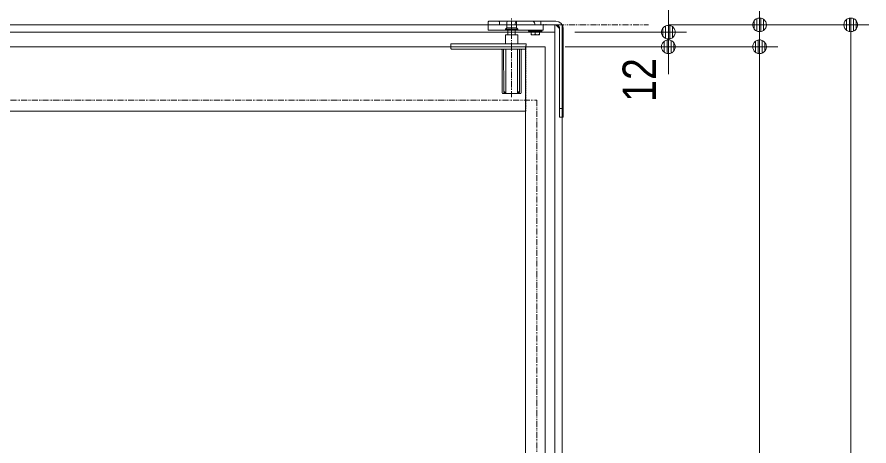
# Model space of a CAD drawing. Units: millimetres, scale not verified. Extents: x -4547 to 4547, y -2284 to 2284.
# Drawn here: x 168 to 869, y 407 to 760 of the extents above; entities that cross this region are included whole.
import ezdxf
from ezdxf.enums import TextEntityAlignment as Align

# ---------------------------------------------------------------- set-up
doc = ezdxf.new("R2010")
doc.units = ezdxf.units.MM
doc.header["$LTSCALE"] = 20
for name, pattern in [('CHAIN1', [8, 5, -1, 1, -1]), ('DASHED1', [1.8, 1.2, -0.6]), ('DOUBLE_CHAIN1', [8.8, 5, -1, 0.6, -0.6, 0.6, -1])]:
    doc.linetypes.add(name, pattern=pattern)
for name, color, linetype, lineweight in [('0-0_2寸法-2', 7, 'Continuous', 9), ('0-1_0', 7, 'Continuous', 9), ('0-2_2寸法-1', 7, 'Continuous', 9), ('0-4_3一般', 7, 'Continuous', 9)]:
    doc.layers.add(name, color=color, linetype=linetype, lineweight=lineweight)
doc.styles.add('ＭＳ Ｐゴシック', font='')
doc.styles.get('ＭＳ Ｐゴシック').set_extended_font_data('MS PGothic')

# ---------------------------------------------------------------- blocks, each defined once
blk = doc.blocks.new('_Dot')
at = {"layer": '0-1_0'}
for p, q in [((-10, 0), (-20, 0)), ((9.78, 2), (-9.78, 2)), ((7.99, 6), (-7.99, 6)), ((9.16, -3.98), (-9.16, -3.98)), ((6, -7.98), (-6, -7.98))]:
    blk.add_line(p, q, dxfattribs=at)
for points in [[(10, 0), (9.92, 1.25), (9.69, 2.49), (9.3, 3.68), (8.76, 4.82), (8.09, 5.88), (7.29, 6.85), (6.37, 7.71), (5.36, 8.44), (4.26, 9.05), (3.09, 9.51), (1.87, 9.82), (0.63, 9.98), (-0.63, 9.98), (-1.87, 9.82), (-3.09, 9.51), (-4.26, 9.05), (-5.36, 8.44), (-6.37, 7.71), (-7.29, 6.85), (-8.09, 5.88), (-8.76, 4.82), (-9.3, 3.68), (-9.69, 2.49), (-9.92, 1.25), (-10, 0), (0, 0)], [(-10, 0), (-9.92, -1.25), (-9.69, -2.49), (-9.3, -3.68), (-8.76, -4.82), (-8.09, -5.88), (-7.29, -6.85), (-6.37, -7.71), (-5.36, -8.44), (-4.26, -9.05), (-3.09, -9.51), (-1.87, -9.82), (-0.63, -9.98), (0.63, -9.98), (1.87, -9.82), (3.09, -9.51), (4.26, -9.05), (5.36, -8.44), (6.37, -7.71), (7.29, -6.85), (8.09, -5.88), (8.76, -4.82), (9.3, -3.68), (9.69, -2.49), (9.92, -1.25), (10, 0), (0, 0)]]:
    blk.add_lwpolyline(points, close=True, dxfattribs=at)
blk = doc.blocks.new('グループ-21')
at = {"layer": '0-4_3一般'}
for p, q in [((37931.2, 15134.4), (37931.2, 15000)), ((37932.2, 15130.3), (37932.3, 15130)), ((38102.4, 15080), (38154.5, 15080)), ((38114.5, 15080), (38114.5, 15130)), ((38374.5, 15080), (38154.5, 15080)), ((38314.5, 15140), (38334.5, 15140)), ((38334.5, 15140), (38414.5, 15140)), ((38374.5, 15080), (38374.5, 15100)), ((38414.5, 15140), (38654.5, 15140)), ((38694.5, 15080), (38694.5, 15100)), ((38794.5, 15080), (38694.5, 15080)), ((38789.5, 15082.9), (38786.5, 15080)), ((38794.5, 15140), (38814.5, 15140)), ((38794.5, 15085.7), (38794.5, 15140)), ((38794.5, 15080), (38806.5, 15080)), ((38806.5, 15080), (38803.6, 15082.9)), ((38814.5, 15080), (38806.5, 15080)), ((39044.5, 15140), (38814.5, 15140)), ((38834.5, 15080), (38846.5, 15080)), ((38866.5, 15080), (38886.5, 15080)), ((39044.5, 15080), (39104.5, 15020)), ((39104.5, 13704.1), (39104.5, 15020)), ((39164.5, 13704.1), (39164.5, 15020)), ((38594.5, 14990), (38594.5, 14978)), ((38814.5, 14978), (38594.5, 14978)), ((38599.5, 14978), (38599.5, 14966)), ((38809.5, 14966), (38599.5, 14966)), ((38634.5, 14966), (38634.5, 14922.3)), ((38634.5, 14922.3), (38634.5, 14916)), ((38634.5, 14916), (38669.5, 14916)), ((38669.5, 14916), (38739.5, 14916)), ((38704.5, 14966), (38704.5, 14922.3)), ((38739.5, 14916), (38774.5, 14916)), ((38774.5, 14966), (38774.5, 14922.3)), ((38774.5, 14916), (38774.5, 14922.3)), ((38794.5, 14990), (38824.5, 14990)), ((38809.5, 14966), (38809.5, 14978)), ((38814.5, 14978), (38814.5, 14990)), ((39104.5, 13704.1), (39164.5, 13704.1)), ((39164.5, 13704.1), (39164.5, 13560))]:
    blk.add_line(p, q, dxfattribs=at)
for points in [[(37934.5, 15139.6), (37934.3, 15139.5), (37934.1, 15139.3), (37933.8, 15139.2), (37933.6, 15139), (37933.4, 15138.9), (37933.2, 15138.7), (37933.1, 15138.5), (37932.9, 15138.3), (37932.7, 15138.1), (37932.6, 15137.9), (37932.4, 15137.7), (37932.3, 15137.5), (37932.2, 15137.2), (37932.1, 15137), (37932, 15136.8), (37931.9, 15136.5), (37931.8, 15136.2), (37931.7, 15136), (37931.7, 15135.7), (37931.6, 15135.4), (37931.6, 15135.1), (37931.5, 15134.8), (37931.5, 15134.6), (37931.5, 15134.3), (37931.5, 15134), (37931.5, 15133.7), (37931.5, 15133.4), (37931.5, 15133.2), (37931.5, 15132.9), (37931.6, 15132.6), (37931.6, 15132.4), (37931.7, 15132.1), (37931.7, 15131.8), (37931.8, 15131.6), (37931.9, 15131.3), (37931.9, 15131), (37932, 15130.8), (37932.1, 15130.5), (37932.2, 15130.3)], [(37934.5, 15139.6), (37934.5, 15140), (38104.5, 15140)], [(38104.5, 15140), (38292.8, 15140), (38314.5, 15140), (38314.5, 15080)], [(38654.5, 15140), (38774.5, 15140), (38794.5, 15140)], [(38789.5, 15082.9), (38789.6, 15083), (38789.7, 15083.1), (38789.8, 15083.2), (38789.9, 15083.3), (38790, 15083.4), (38790.1, 15083.5), (38790.3, 15083.6), (38790.4, 15083.7), (38790.5, 15083.8), (38790.6, 15083.8), (38790.7, 15083.9), (38790.9, 15084), (38791, 15084.1), (38791.1, 15084.2), (38791.2, 15084.3), (38791.3, 15084.3), (38791.5, 15084.4), (38791.6, 15084.5), (38791.7, 15084.6), (38791.8, 15084.6), (38792, 15084.7), (38792.1, 15084.8), (38792.2, 15084.8), (38792.4, 15084.9), (38792.5, 15085), (38792.6, 15085), (38792.7, 15085.1), (38792.9, 15085.2), (38793, 15085.2), (38793.1, 15085.3), (38793.3, 15085.3), (38793.4, 15085.4), (38793.6, 15085.4), (38793.7, 15085.4), (38793.8, 15085.5), (38794, 15085.5), (38794.1, 15085.6), (38794.3, 15085.6), (38794.4, 15085.6)], [(38794.4, 15085.6), (38794.5, 15085.7), (38794.8, 15085.7), (38795, 15085.7), (38795.3, 15085.8), (38795.5, 15085.8), (38795.7, 15085.8), (38796, 15085.8), (38796.2, 15085.8), (38796.5, 15085.8), (38796.7, 15085.8), (38796.9, 15085.8), (38797.2, 15085.8), (38797.4, 15085.8), (38797.7, 15085.8), (38797.9, 15085.7), (38798.2, 15085.7), (38798.4, 15085.6), (38798.6, 15085.6), (38798.9, 15085.5), (38799.1, 15085.4), (38799.4, 15085.4), (38799.6, 15085.3), (38799.8, 15085.2), (38800.1, 15085.1), (38800.3, 15085), (38800.5, 15084.9), (38800.7, 15084.8), (38801, 15084.7), (38801.2, 15084.6), (38801.4, 15084.5), (38801.6, 15084.4), (38801.8, 15084.2), (38802, 15084.1), (38802.2, 15084), (38802.4, 15083.8), (38802.6, 15083.7), (38802.8, 15083.5), (38803, 15083.4), (38803.2, 15083.2)], [(38803.2, 15083.2), (38803.4, 15083.1), (38803.6, 15082.9)], [(38829.5, 15082.9), (38826.5, 15080), (38814.5, 15080)], [(38826.5, 15080), (38834.5, 15080), (38834.5, 15000)], [(38869.5, 15082.9), (38866.5, 15080), (38846.5, 15080), (38843.6, 15082.9)], [(39044.5, 15080), (38886.5, 15080), (38883.6, 15082.9)], [(38794.5, 14990), (38154.5, 14990), (37941.2, 14990)], [(38638, 14921.3), (38637.1, 14921.5), (38636.3, 14921.7), (38635.4, 14922), (38634.5, 14922.3)], [(38672.2, 14916.2), (38671.3, 14916.1), (38670.4, 14916.1), (38669.5, 14916), (38668.6, 14916), (38667.8, 14916), (38666.9, 14916.1), (38666, 14916.1), (38665.1, 14916.1), (38664.2, 14916.2), (38663.3, 14916.3), (38662.4, 14916.3), (38661.5, 14916.4), (38660.7, 14916.5), (38659.8, 14916.6), (38658.9, 14916.7), (38658, 14916.8), (38657.1, 14917), (38656.2, 14917.1), (38655.4, 14917.2), (38654.5, 14917.4), (38653.6, 14917.5), (38652.7, 14917.7), (38651.9, 14917.9), (38651, 14918.1), (38650.1, 14918.2), (38649.2, 14918.4), (38648.4, 14918.6), (38647.5, 14918.8), (38646.6, 14919), (38645.7, 14919.2), (38644.9, 14919.4), (38644, 14919.7), (38643.1, 14919.9), (38642.3, 14920.1), (38641.4, 14920.3), (38640.5, 14920.5), (38639.7, 14920.8), (38638.8, 14921), (38638, 14921.3)], [(38706.3, 14921.7), (38705.4, 14922), (38704.5, 14922.3), (38703.7, 14922), (38702.8, 14921.7), (38702, 14921.5), (38701.1, 14921.2), (38700.3, 14921), (38699.4, 14920.8), (38698.5, 14920.5), (38697.7, 14920.3), (38696.8, 14920.1), (38695.9, 14919.9), (38695.1, 14919.7), (38694.2, 14919.5), (38693.3, 14919.3), (38692.5, 14919.1), (38691.6, 14918.9), (38690.7, 14918.7), (38689.9, 14918.6), (38689, 14918.4), (38688.1, 14918.2), (38687.2, 14918.1), (38686.4, 14917.9), (38685.5, 14917.8), (38684.6, 14917.6), (38683.7, 14917.5), (38682.8, 14917.3), (38681.9, 14917.2), (38681.1, 14917.1), (38680.2, 14917), (38679.3, 14916.9), (38678.4, 14916.8), (38677.5, 14916.7), (38676.6, 14916.6), (38675.8, 14916.5), (38674.9, 14916.4), (38674, 14916.3), (38673.1, 14916.2), (38672.2, 14916.2)], [(38740.4, 14916.1), (38739.5, 14916), (38738.6, 14916), (38737.8, 14916), (38736.9, 14916.1), (38736, 14916.1), (38735.1, 14916.1), (38734.2, 14916.2), (38733.3, 14916.3), (38732.4, 14916.3), (38731.5, 14916.4), (38730.7, 14916.5), (38729.8, 14916.6), (38728.9, 14916.7), (38728, 14916.8), (38727.1, 14917), (38726.2, 14917.1), (38725.4, 14917.2), (38724.5, 14917.4), (38723.6, 14917.5), (38722.7, 14917.7), (38721.9, 14917.9), (38721, 14918.1), (38720.1, 14918.2), (38719.2, 14918.4), (38718.4, 14918.6), (38717.5, 14918.8), (38716.6, 14919), (38715.7, 14919.2), (38714.9, 14919.4), (38714, 14919.7), (38713.1, 14919.9), (38712.3, 14920.1), (38711.4, 14920.3), (38710.5, 14920.5), (38709.7, 14920.8), (38708.8, 14921), (38708, 14921.3), (38707.1, 14921.5), (38706.3, 14921.7)], [(38774.5, 14922.3), (38773.7, 14922), (38772.8, 14921.7), (38772, 14921.5), (38771.1, 14921.2), (38770.3, 14921), (38769.4, 14920.8), (38768.5, 14920.5), (38767.7, 14920.3), (38766.8, 14920.1), (38765.9, 14919.9), (38765.1, 14919.7), (38764.2, 14919.5), (38763.3, 14919.3), (38762.5, 14919.1), (38761.6, 14918.9), (38760.7, 14918.7), (38759.9, 14918.6), (38759, 14918.4), (38758.1, 14918.2), (38757.2, 14918.1), (38756.4, 14917.9), (38755.5, 14917.8), (38754.6, 14917.6), (38753.7, 14917.5), (38752.8, 14917.3), (38751.9, 14917.2), (38751.1, 14917.1), (38750.2, 14917), (38749.3, 14916.9), (38748.4, 14916.8), (38747.5, 14916.7), (38746.6, 14916.6), (38745.8, 14916.5), (38744.9, 14916.4), (38744, 14916.3), (38743.1, 14916.2), (38742.2, 14916.2), (38741.3, 14916.1), (38740.4, 14916.1)], [(39104.5, 13704.1), (39104.5, 13560), (39164.5, 13560)]]:
    blk.add_lwpolyline(points, dxfattribs=at)
for centre, radius, start, end in [((38104.5, 15130), 10, 0, 90), ((38414.5, 15100), 40, 90, 180), ((38654.5, 15100), 40, 0, 90), ((38836.5, 15075.9), 10, 45, 135), ((38876.5, 15075.9), 10, 45, 135), ((39044.5, 15020), 120, 0, 90), ((39044.5, 15020), 60, 0, 90), ((37941.2, 15000), 10, 180, 270), ((38824.5, 15000), 10, 270, 0)]:
    blk.add_arc(centre, radius, start, end, dxfattribs=at)
blk = doc.blocks.new('グループ-22')
at = {"layer": '0-4_3一般', "linetype": 'CHAIN1'}
blk.add_line((38314.5, 13890.7), (38314.5, 15184.7), dxfattribs=at)
at = {"layer": '0-4_3一般'}
for p, q in [((38233.5, 15030), (38214.2, 15010.7)), ((38214.2, 15010.7), (38214.2, 14996)), ((38233.5, 15120), (38233.5, 15030)), ((38253.5, 15140), (38375.5, 15140)), ((38395.5, 15030), (38395.5, 15120)), ((38414.8, 15010.7), (38395.5, 15030)), ((38414.8, 14996), (38414.8, 15010.7)), ((38214.2, 14916), (38214.2, 14770)), ((38254.5, 14996), (38254.5, 14916)), ((38374.5, 14916), (38374.5, 14996)), ((38414.8, 14770), (38414.8, 14916)), ((37314.5, 14770), (37334.5, 14770)), ((37314.5, 14690), (37314.5, 14770)), ((37334.5, 14770), (38314.5, 14770)), ((38550.3, 14738), (38550.3, 14690)), ((38550.3, 14738), (38554.5, 14738)), ((38554.5, 14738), (38554.5, 14770)), ((37334.5, 14680), (37324.5, 14680)), ((38314.5, 14680), (37334.5, 14680)), ((38156.6, 14670), (38159.1, 13960)), ((38182.8, 14680), (38185.3, 13975.3)), ((38209.4, 14680), (38209.1, 14680)), ((38217.8, 14652.3), (38217.8, 14670)), ((38540.1, 14680), (38314.5, 14680)), ((38411.3, 14670.4), (38411.3, 14670)), ((38411.3, 14652.3), (38411.3, 14670)), ((38443.8, 13975.2), (38446.3, 14680)), ((38470, 13960), (38472.5, 14670)), ((38550.2, 14689.6), (38550.3, 14690)), ((38193.1, 13960), (38217.4, 13960)), ((38435.9, 13960), (38411.7, 13960))]:
    blk.add_line(p, q, dxfattribs=at)
for points in [[(38214.2, 15010.7), (38314.5, 15010.7), (38414.8, 15010.7)], [(38233.5, 15030), (38314.5, 15030), (38395.5, 15030)], [(38214.2, 14996), (38314.5, 14996), (38414.8, 14996)], [(38214.2, 14916), (38314.5, 14916), (38414.8, 14916)], [(38314.5, 14770), (38544.1, 14770), (38554.5, 14770)], [(38217.8, 14670), (38217.8, 14670.4), (38217.8, 14670.8), (38217.7, 14671.1), (38217.7, 14671.5), (38217.6, 14671.9), (38217.5, 14672.2), (38217.4, 14672.6), (38217.3, 14672.9), (38217.2, 14673.3), (38217.1, 14673.6), (38217, 14673.9), (38216.8, 14674.3), (38216.7, 14674.6), (38216.5, 14674.9), (38216.3, 14675.3), (38216.1, 14675.6), (38215.9, 14675.9), (38215.7, 14676.2), (38215.5, 14676.5), (38215.3, 14676.8), (38215, 14677.1), (38214.8, 14677.4), (38214.5, 14677.7), (38214.2, 14677.9), (38214, 14678.1), (38213.7, 14678.4), (38213.4, 14678.6), (38213.1, 14678.8), (38212.8, 14679), (38212.5, 14679.1), (38212.2, 14679.3), (38211.9, 14679.4), (38211.5, 14679.5), (38211.2, 14679.6), (38210.9, 14679.7), (38210.5, 14679.8), (38210.2, 14679.9), (38209.8, 14679.9), (38209.4, 14680)], [(38217.4, 13960), (38217.4, 13977.8), (38217.4, 13995.5), (38217.4, 14013.3), (38217.4, 14031), (38217.5, 14048.8), (38217.5, 14066.5), (38217.5, 14084.3), (38217.5, 14102), (38217.5, 14119.8), (38217.5, 14137.5), (38217.5, 14155.3), (38217.5, 14173), (38217.6, 14190.8), (38217.6, 14208.5), (38217.6, 14226.3), (38217.6, 14244), (38217.6, 14261.8), (38217.6, 14279.5), (38217.6, 14297.3), (38217.6, 14315), (38217.6, 14332.8), (38217.7, 14350.5), (38217.7, 14368.3), (38217.7, 14386), (38217.7, 14403.8), (38217.7, 14421.5), (38217.7, 14439.3), (38217.7, 14457), (38217.7, 14474.8), (38217.7, 14492.5), (38217.7, 14510.3), (38217.7, 14528), (38217.8, 14545.8), (38217.8, 14563.5), (38217.8, 14581.3), (38217.8, 14599), (38217.8, 14616.8), (38217.8, 14634.5), (38217.8, 14652.3)], [(38420, 14680), (38419.6, 14680), (38419.3, 14679.9), (38418.9, 14679.9), (38418.6, 14679.8), (38418.2, 14679.7), (38417.9, 14679.6), (38417.6, 14679.5), (38417.2, 14679.4), (38416.9, 14679.3), (38416.6, 14679.1), (38416.3, 14679), (38416, 14678.8), (38415.7, 14678.6), (38415.4, 14678.4), (38415.2, 14678.1), (38414.9, 14677.9), (38414.6, 14677.7), (38414.4, 14677.4), (38414.1, 14677.1), (38413.9, 14676.8), (38413.7, 14676.5), (38413.4, 14676.2), (38413.2, 14675.9), (38413, 14675.6), (38412.8, 14675.3), (38412.7, 14674.9), (38412.5, 14674.6), (38412.3, 14674.3), (38412.2, 14673.9), (38412.1, 14673.6), (38411.9, 14673.3), (38411.8, 14672.9), (38411.7, 14672.6), (38411.6, 14672.2), (38411.5, 14671.9), (38411.4, 14671.5), (38411.4, 14671.1), (38411.3, 14670.8), (38411.3, 14670.4)], [(38411.7, 13960), (38411.7, 13977.8), (38411.7, 13995.5), (38411.7, 14013.3), (38411.6, 14031), (38411.6, 14048.8), (38411.6, 14066.5), (38411.6, 14084.3), (38411.6, 14102), (38411.6, 14119.8), (38411.6, 14137.5), (38411.6, 14155.3), (38411.5, 14173), (38411.5, 14190.8), (38411.5, 14208.5), (38411.5, 14226.3), (38411.5, 14244), (38411.5, 14261.8), (38411.5, 14279.5), (38411.5, 14297.3), (38411.4, 14315), (38411.4, 14332.8), (38411.4, 14350.5), (38411.4, 14368.3), (38411.4, 14386), (38411.4, 14403.8), (38411.4, 14421.5), (38411.4, 14439.3), (38411.4, 14457), (38411.4, 14474.8), (38411.3, 14492.5), (38411.3, 14510.3), (38411.3, 14528), (38411.3, 14545.8), (38411.3, 14563.5), (38411.3, 14581.3), (38411.3, 14599), (38411.3, 14616.8), (38411.3, 14634.5), (38411.3, 14652.3)], [(38540.1, 14680), (38540.5, 14680.1), (38540.9, 14680.1), (38541.3, 14680.2), (38541.6, 14680.3), (38542, 14680.4), (38542.4, 14680.5), (38542.7, 14680.6), (38543.1, 14680.7), (38543.4, 14680.9), (38543.8, 14681), (38544.1, 14681.2), (38544.5, 14681.4), (38544.8, 14681.6), (38545.1, 14681.8), (38545.4, 14682), (38545.7, 14682.2), (38546, 14682.5), (38546.3, 14682.7), (38546.6, 14683), (38546.9, 14683.2), (38547.2, 14683.5), (38547.5, 14683.8), (38547.7, 14684.1), (38548, 14684.4), (38548.2, 14684.7), (38548.4, 14685), (38548.6, 14685.3), (38548.8, 14685.7), (38549, 14686), (38549.2, 14686.3), (38549.4, 14686.7), (38549.5, 14687), (38549.6, 14687.4), (38549.8, 14687.7), (38549.9, 14688.1), (38550, 14688.5), (38550.1, 14688.8), (38550.2, 14689.2), (38550.2, 14689.6)], [(38460, 13950), (38314.5, 13950), (38169.1, 13950)], [(38192.8, 13979.8), (38192.1, 13979.9), (38191.3, 13980), (38190.6, 13980), (38189.9, 13980), (38189.3, 13979.9), (38188.7, 13979.7), (38188.2, 13979.4), (38187.7, 13979.1), (38187.3, 13978.8), (38186.9, 13978.3), (38186.5, 13977.8), (38186.2, 13977.3), (38186, 13976.7), (38185.8, 13976), (38185.6, 13975.2), (38185.5, 13974.5), (38185.4, 13973.8), (38185.4, 13973.1), (38185.5, 13972.4), (38185.5, 13971.7), (38185.7, 13971), (38185.8, 13970.4), (38186.1, 13969.7), (38186.3, 13969.1), (38186.6, 13968.5), (38187, 13967.9), (38187.4, 13967.3), (38187.9, 13966.7), (38188.3, 13966.1), (38188.8, 13965.5), (38189.2, 13965), (38189.6, 13964.4), (38190.1, 13963.9), (38190.5, 13963.4), (38190.9, 13962.8), (38191.3, 13962.3), (38191.7, 13961.8), (38192, 13961.4), (38192.4, 13960.9)], [(38192.4, 13960.9), (38192.8, 13960.4), (38193.1, 13960)], [(38217.4, 13960), (38217.1, 13960.5), (38216.8, 13961), (38216.4, 13961.5), (38216.1, 13962), (38215.7, 13962.6), (38215.3, 13963.1), (38214.9, 13963.7), (38214.5, 13964.3), (38214, 13964.9), (38213.5, 13965.5), (38213, 13966.1), (38212.5, 13966.7), (38212, 13967.4), (38211.5, 13968), (38210.9, 13968.7), (38210.3, 13969.3), (38209.7, 13969.9), (38209.1, 13970.6), (38208.4, 13971.2), (38207.7, 13971.8), (38207.1, 13972.4), (38206.3, 13973), (38205.6, 13973.5), (38204.9, 13974.1), (38204.1, 13974.7), (38203.3, 13975.2), (38202.5, 13975.7), (38201.7, 13976.3), (38200.9, 13976.7), (38200, 13977.2), (38199.2, 13977.6), (38198.4, 13978), (38197.6, 13978.4), (38196.8, 13978.7), (38196, 13979), (38195.2, 13979.2), (38194.4, 13979.4), (38193.6, 13979.6), (38192.8, 13979.8)], [(38412.3, 13961), (38412, 13960.5), (38411.7, 13960)], [(38437.8, 13980), (38437, 13979.9), (38436.2, 13979.8), (38435.4, 13979.6), (38434.6, 13979.4), (38433.9, 13979.2), (38433.1, 13979), (38432.3, 13978.7), (38431.5, 13978.3), (38430.7, 13978), (38429.8, 13977.6), (38429, 13977.2), (38428.2, 13976.7), (38427.4, 13976.3), (38426.6, 13975.7), (38425.8, 13975.2), (38425, 13974.7), (38424.2, 13974.1), (38423.5, 13973.5), (38422.7, 13973), (38422, 13972.4), (38421.3, 13971.8), (38420.7, 13971.2), (38420, 13970.6), (38419.4, 13969.9), (38418.8, 13969.3), (38418.2, 13968.7), (38417.6, 13968), (38417.1, 13967.4), (38416.5, 13966.7), (38416, 13966.1), (38415.5, 13965.5), (38415.1, 13964.9), (38414.6, 13964.3), (38414.2, 13963.7), (38413.8, 13963.1), (38413.4, 13962.6), (38413, 13962), (38412.6, 13961.5), (38412.3, 13961)], [(38435.9, 13960), (38436.3, 13960.4), (38436.7, 13960.9), (38437, 13961.4), (38437.4, 13961.8), (38437.8, 13962.3), (38438.2, 13962.8), (38438.6, 13963.3), (38439, 13963.9), (38439.4, 13964.4), (38439.9, 13965), (38440.3, 13965.5), (38440.8, 13966.1), (38441.2, 13966.7), (38441.7, 13967.3), (38442.1, 13967.9), (38442.4, 13968.5), (38442.8, 13969.1), (38443, 13969.7), (38443.2, 13970.4), (38443.4, 13971), (38443.5, 13971.7), (38443.6, 13972.4), (38443.6, 13973.1), (38443.6, 13973.8), (38443.6, 13974.5), (38443.5, 13975.2), (38443.3, 13976), (38443.1, 13976.7), (38442.9, 13977.3), (38442.6, 13977.8), (38442.2, 13978.3), (38441.8, 13978.8), (38441.4, 13979.1), (38440.9, 13979.4), (38440.4, 13979.7), (38439.8, 13979.9), (38439.2, 13980), (38438.5, 13980), (38437.8, 13980)]]:
    blk.add_lwpolyline(points, dxfattribs=at)
for centre, radius, start, end in [((38253.5, 15120), 20, 90, 180), ((38375.5, 15120), 20, 0, 90), ((37324.5, 14690), 10, 180, 270), ((38146.6, 14670), 10, 0.2, 90), ((38482.5, 14670), 10, 90, 179.8), ((38169.1, 13960), 10, 180.2, 270), ((38460, 13960), 10, 270, 359.8)]:
    blk.add_arc(centre, radius, start, end, dxfattribs=at)
blk = doc.blocks.new('グループ-26')
at = {"layer": '0-4_3一般'}
for p, q in [((24082.5, 14720), (38864.5, 14720)), ((38544.5, 14720), (38544.5, -31580)), ((38864.5, 14720), (38864.5, -31580)), ((24084.5, 13660), (38544.5, 13660))]:
    blk.add_line(p, q, dxfattribs=at)
at = {"layer": '0-4_3一般', "linetype": 'DASHED1'}
for p, q in [((38546.5, 13660), (38546.5, 14720)), ((38544.5, 13660), (38546.5, 13660))]:
    blk.add_line(p, q, dxfattribs=at)
at = {"layer": '0-4_3一般', "linetype": 'DOUBLE_CHAIN1'}
for p, q in [((23907.3, 13840), (38727.3, 13840)), ((38727.3, 13840), (38727.3, -30760))]:
    blk.add_line(p, q, dxfattribs=at)
blk = doc.blocks.new('グループ-27')
at = {"layer": '0-4_3一般', "linetype": 'DOUBLE_CHAIN1'}
for p, q in [((22890, 15080), (40566.3, 15080)), ((39144.5, -31920), (39144.5, 15080))]:
    blk.add_line(p, q, dxfattribs=at)
blk = doc.blocks.new('グループ-29')
at = {"layer": '0-4_3一般'}
for points in [[(39024.5, 15080), (39024.5, 14960), (23664.5, 14960), (23664.5, 15080)], [(39144.5, 15080), (39144.5, -31740), (39024.5, -31740), (39024.5, 15080)]]:
    blk.add_lwpolyline(points, close=True, dxfattribs=at)
blk = doc.blocks.new('グループ-34')
at = {"layer": '0-4_3一般'}
for name in ['グループ-22', 'グループ-27', 'グループ-29', 'グループ-21', 'グループ-26']:
    blk.add_blockref(name, (0, 0), dxfattribs=at)

msp = doc.modelspace()

# ---------------------------------------------------------------- linework, layer by layer
at = {"layer": '0-0_2寸法-2'}
for p, q in [((704.1, 759.26), (704.1, 770.51)), ((704.19, 754), (794.1, 754)), ((779.1, 754), (779.1, 736)), ((627.1, 748), (719.1, 748)), ((704.1, 748), (704.1, 736)), ((619.1, 736), (719.1, 736)), ((719.1, 736), (794.1, 736)), ((704.1, 724.74), (704.1, 713.49)), ((779.1, 724.74), (779.1, 713.49))]:
    msp.add_line(p, q, dxfattribs=at)
at = {"layer": '0-2_2寸法-1'}
for p, q in [((794.1, 754), (869.15, 754)), ((854.15, 742.74), (854.15, -1584.74)), ((719.1, 736), (794.1, 736)), ((779.1, 724.74), (779.1, -1570.74))]:
    msp.add_line(p, q, dxfattribs=at)

# ---------------------------------------------------------------- block references
at = {"layer": '0-0_2寸法-2', "xscale": 0.5627563, "yscale": 0.5627563}
for p, rotation in [((779.1, 754), 270), ((704.1, 748), 270), ((704.1, 736), 90), ((779.1, 736), 90)]:
    msp.add_blockref('_Dot', p, dxfattribs=dict(at, rotation=rotation))
at = {"layer": '0-2_2寸法-1', "xscale": 0.5627563, "yscale": 0.5627563, "rotation": 90}
for p in [(854.15, 754), (779.1, 736)]:
    msp.add_blockref('_Dot', p, dxfattribs=at)
at = {"layer": '0-4_3一般', "xscale": 0.05, "yscale": 0.05}
msp.add_blockref('グループ-34', (-1340.62, 0), dxfattribs=at)

# ---------------------------------------------------------------- texts
at = {"layer": '0-0_2寸法-2', "style": 'ＭＳ Ｐゴシック', "width": 0.9}
msp.add_text('12', height=27.57, rotation=90, dxfattribs=at).set_placement((702.24, 690.55), align=Align.BOTTOM_LEFT)

doc.saveas('drawing.dxf')
